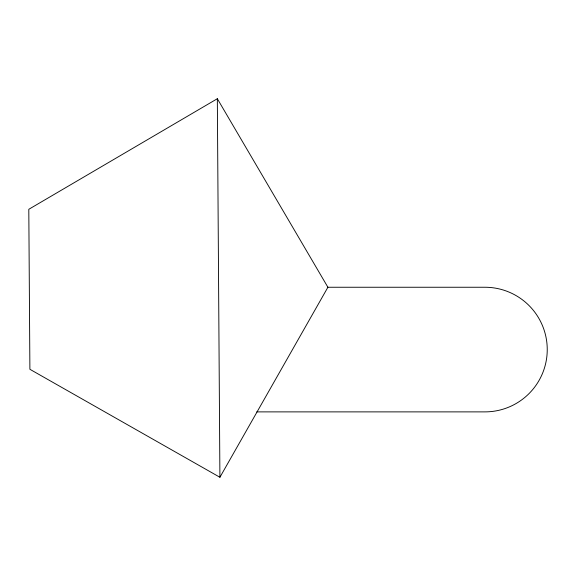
<?xml version="1.0" encoding="UTF-8"?>
<svg xmlns="http://www.w3.org/2000/svg" width="576" height="576" viewBox="0 0 576 576"><rect width="100%" height="100%" fill="white"/><g stroke="black" fill="none" stroke-linecap="round" stroke-linejoin="round"><path stroke-width="0.86" d="M219.91 477.274L327.902 287.251L217.332 98.726L28.8 209.297L29.894 369.288L219.91 477.274L217.332 98.726M327.715 287.251L484.927 287.251A62.316 62.316 0 0 1 547.243 349.567A62.316 62.316 0 0 1 484.927 411.883L256.745 411.883"/></g></svg>
